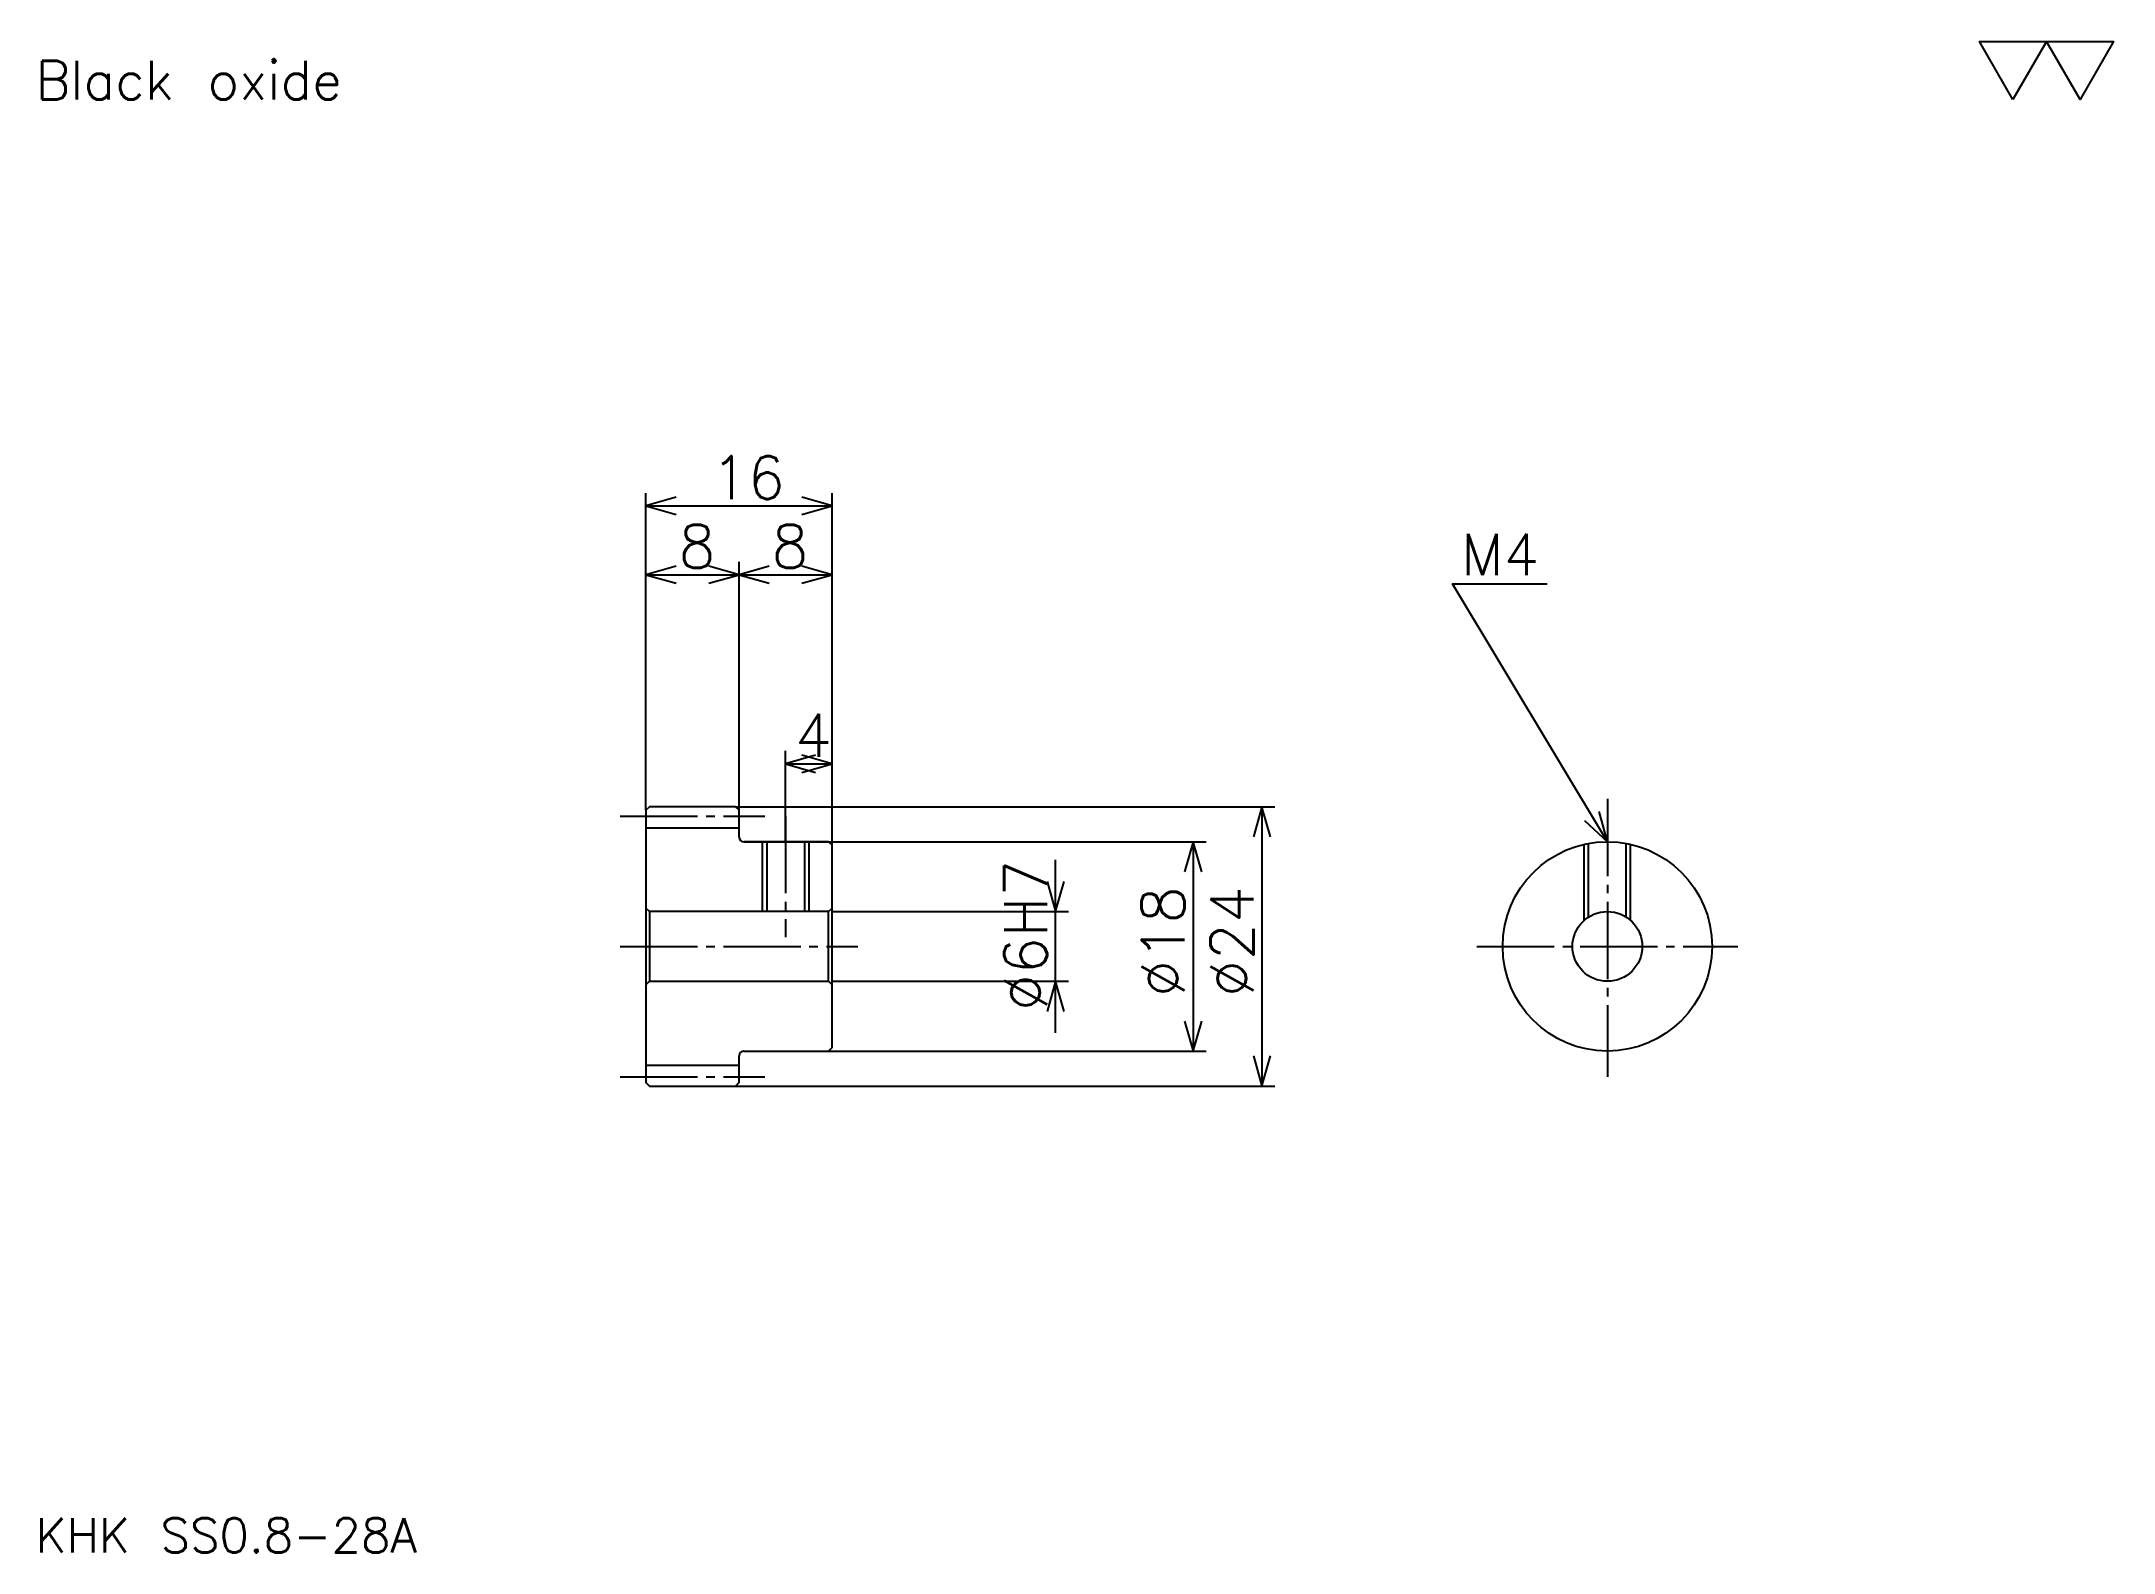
# Model space of a CAD drawing. Extents: x 8 to 186, y 8 to 138.
import ezdxf

# ---------------------------------------------------------------- set-up
doc = ezdxf.new("R2010")
doc.units = 0
doc.linetypes.add('DASHDOT', pattern=[8.869564, 6.652174, -0.73913, 0.73913, -0.73913])
doc.layers.get('0').update_dxf_attribs({"linetype": 'CONTINUOUS'})
doc.layers.add('DASHDOT', color=6, linetype='DASHDOT')
doc.styles.add('KANJI', font='TXT', dxfattribs={"bigfont": 'BIGFONT'})

msp = doc.modelspace()

# ---------------------------------------------------------------- linework, layer by layer
at = {"color": 5}
for p, q in [((59.869568, 72.239128), (59.869568, 99.217392)), ((59.869568, 98.108696), (75.869568, 98.108696)), ((75.869568, 72.239128), (75.869568, 99.217392)), ((67.869568, 72.239128), (67.869568, 93.304344)), ((59.869568, 92.195648), (67.869568, 92.195648)), ((67.869568, 92.195648), (75.869568, 92.195648)), ((71.869568, 72.239128), (71.869568, 77.043472)), ((71.869568, 75.934784), (75.869568, 75.934784)), ((59.869568, 71.939125), (59.869568, 72.239128)), ((67.569565, 72.239128), (75.869568, 72.239128)), ((67.869568, 71.939125), (67.869568, 72.239128)), ((71.869568, 69.239128), (71.869568, 72.239128)), ((75.869568, 72.239128), (113.934784, 72.239128)), ((75.869568, 68.939125), (75.869568, 72.239128)), ((112.826088, 72.239128), (112.826088, 48.239128)), ((68.269569, 69.239128), (75.869568, 69.239128)), ((75.869568, 69.239128), (108.021744, 69.239128)), ((106.913048, 69.239128), (106.913048, 51.239128)), ((95.08696, 52.804344), (95.08696, 67.673912)), ((75.869568, 63.239128), (96.195656, 63.239128)), ((75.869568, 57.239128), (96.195656, 57.239128)), ((68.269569, 51.239128), (75.869568, 51.239128)), ((75.869568, 51.239128), (108.021744, 51.239128)), ((67.569565, 48.239128), (75.869568, 48.239128)), ((75.869568, 48.239128), (113.934784, 48.239128))]:
    msp.add_line(p, q, dxfattribs=at)
at = {"color": 4}
for p, q in [((59.869568, 70.439125), (67.869568, 70.439125)), ((60.169567, 63.239128), (60.169567, 57.239128)), ((75.569565, 63.239128), (75.869568, 63.539127)), ((75.569565, 57.239128), (75.869568, 56.939129)), ((59.869568, 50.039127), (67.869568, 50.039127))]:
    msp.add_line(p, q, dxfattribs=at)
at = {"color": 7}
msp.add_lwpolyline([(177.391312, 133.043472), (174.508698, 138.039993), (186.039139, 138.039993), (183.156525, 133.043472), (180.273926, 138.039993), (177.391312, 133.043472)], dxfattribs=at)
at = {"color": 5}
for points in [[(62.456524, 98.847824), (59.869568, 98.108696), (62.456524, 97.369568)], [(73.282608, 97.369568), (75.869568, 98.108696), (73.282608, 98.847824)], [(62.456524, 92.934784), (59.869568, 92.195648), (62.456524, 91.45652)], [(65.282608, 91.45652), (67.869568, 92.195648), (65.282608, 92.934784)], [(70.456528, 92.934784), (67.869568, 92.195648), (70.456528, 91.45652)], [(73.282608, 91.45652), (75.869568, 92.195648), (73.282608, 92.934784)], [(142.521744, 69.239128), (129.217392, 91.41304), (137.347839, 91.41304)], [(74.456528, 76.673912), (71.869568, 75.934784), (74.456528, 75.195648)], [(73.282608, 75.195648), (75.869568, 75.934784), (73.282608, 76.673912)], [(113.565216, 69.652176), (112.826088, 72.239128), (112.08696, 69.652176)], [(140.556976, 71.077148), (142.521744, 69.239128), (141.824554, 71.837708)], [(107.652176, 66.652168), (106.913048, 69.239128), (106.17392, 66.652168)], [(94.347824, 65.826088), (95.08696, 63.239128), (95.826096, 65.826088)], [(95.826096, 54.652172), (95.08696, 57.239128), (94.347824, 54.652172)], [(106.17392, 53.826084), (106.913048, 51.239128), (107.652176, 53.826084)], [(112.08696, 50.826084), (112.826088, 48.239128), (113.565216, 50.826084)]]:
    msp.add_lwpolyline(points, dxfattribs=at)
at = {"color": 4}
for points in [[(67.869568, 69.63913), (67.869568, 71.939125), (67.569565, 72.239128), (60.169567, 72.239128), (59.869568, 71.939125), (59.869568, 56.939129)], [(68.269569, 51.239128), (75.569565, 51.239128), (75.869568, 51.539127), (75.869568, 68.939125), (75.569565, 69.239128), (68.269569, 69.239128)], [(69.869568, 69.239128), (69.869568, 63.239128)], [(70.249565, 69.239128), (70.249565, 63.239128)], [(73.489571, 69.239128), (73.489571, 63.239128)], [(73.869568, 69.239128), (73.869568, 63.239128)], [(140.521744, 62.475197), (140.521744, 69.014091)], [(140.901733, 62.764122), (140.901733, 69.092125)], [(144.141754, 62.764122), (144.141754, 69.092125)], [(144.521744, 62.475197), (144.521744, 69.014091)], [(59.869568, 56.939129), (60.169567, 57.239128), (75.569565, 57.239128), (75.569565, 63.239128), (60.169567, 63.239128), (59.869568, 63.539127)], [(59.869568, 56.939129), (59.869568, 48.539127), (60.169567, 48.239128), (67.569565, 48.239128), (67.869568, 48.539127), (67.869568, 50.839127)]]:
    msp.add_lwpolyline(points, dxfattribs=at)
for radius in [9, 3]:
    msp.add_circle((142.521744, 60.239128), radius, dxfattribs=at)
for centre, start, end in [((68.269569, 69.63913), 180, 270), ((68.269569, 50.839127), 90, 180)]:
    msp.add_arc(centre, 0.4, start, end, dxfattribs=at)
at = {"layer": 'DASHDOT', "color": 7}
for p, q in [((57.652176, 71.439125), (70.08696, 71.439125)), ((142.521744, 72.934784), (142.521744, 49.021736)), ((57.652176, 60.239128), (78.08696, 60.239128)), ((131.304352, 60.239128), (153.739136, 60.239128)), ((57.652176, 49.039127), (70.08696, 49.039127))]:
    msp.add_line(p, q, dxfattribs=at)
msp.add_lwpolyline([(71.869568, 71.45652), (71.869568, 61.021736)], dxfattribs=at)

# ---------------------------------------------------------------- texts
at = {"color": 7, "style": 'KANJI'}
for s, height, p in [('Black oxide', 3.326087, (7.391304, 133.043472)), ('16', 3.695652, (65.467392, 98.699997)), ('8', 3.695652, (62.66848, 92.786957)), ('8', 3.695652, (70.66848, 92.786957)), ('M4', 3.547826, (129.956528, 92.152176)), ('4', 3.695652, (72.66848, 76.526085)), ('KHK SS0.8-28A', 2.956522, (7.391304, 8.130435))]:
    msp.add_text(s, height=height, dxfattribs=at).set_placement(p)
for s, p in [('%%c6H7', (94.347824, 54.695648)), ('%%c18', (106.17392, 55.896736)), ('%%c24', (112.08696, 55.896736))]:
    msp.add_text(s, height=3.695652, rotation=90, dxfattribs=at).set_placement(p)

doc.saveas('drawing.dxf')
